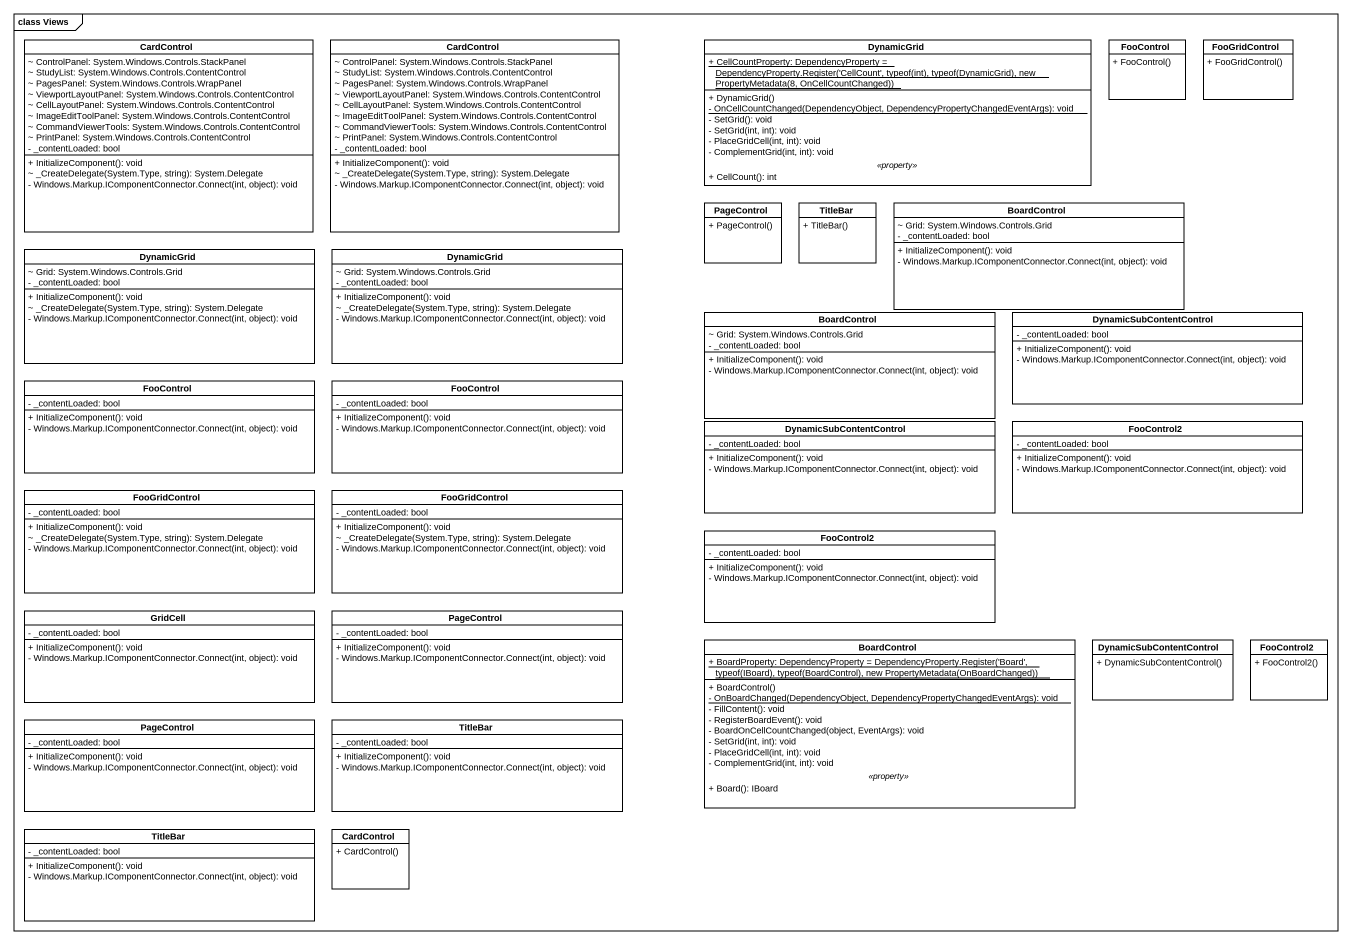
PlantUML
@startuml
mainframe class Views
hide circle
hide empty members
skinparam classAttributeIconSize 0
class CardControl {
  ~ ControlPanel: System.Windows.Controls.StackPanel
  ~ StudyList: System.Windows.Controls.ContentControl
  ~ PagesPanel: System.Windows.Controls.WrapPanel
  ~ ViewportLayoutPanel: System.Windows.Controls.ContentControl
  ~ CellLayoutPanel: System.Windows.Controls.ContentControl
  ~ ImageEditToolPanel: System.Windows.Controls.ContentControl
  ~ CommandViewerTools: System.Windows.Controls.ContentControl
  ~ PrintPanel: System.Windows.Controls.ContentControl
  - _contentLoaded: bool
  + InitializeComponent(): void
  ~ _CreateDelegate(System.Type, string): System.Delegate
  - Windows.Markup.IComponentConnector.Connect(int, object): void
}
class "CardControl" as CardControl_2 {
  ~ ControlPanel: System.Windows.Controls.StackPanel
  ~ StudyList: System.Windows.Controls.ContentControl
  ~ PagesPanel: System.Windows.Controls.WrapPanel
  ~ ViewportLayoutPanel: System.Windows.Controls.ContentControl
  ~ CellLayoutPanel: System.Windows.Controls.ContentControl
  ~ ImageEditToolPanel: System.Windows.Controls.ContentControl
  ~ CommandViewerTools: System.Windows.Controls.ContentControl
  ~ PrintPanel: System.Windows.Controls.ContentControl
  - _contentLoaded: bool
  + InitializeComponent(): void
  ~ _CreateDelegate(System.Type, string): System.Delegate
  - Windows.Markup.IComponentConnector.Connect(int, object): void
}
class DynamicGrid {
  {static} {field} + CellCountProperty: DependencyProperty = DependencyProperty.Register('CellCount', typeof(int), typeof(DynamicGrid), new PropertyMetadata(8, OnCellCountChanged))
  --
  + DynamicGrid()
  {static} - OnCellCountChanged(DependencyObject, DependencyPropertyChangedEventArgs): void
  - SetGrid(): void
  - SetGrid(int, int): void
  - PlaceGridCell(int, int): void
  - ComplementGrid(int, int): void
  .. <<property>> ..
  + CellCount(): int
}
class FooControl {
  + FooControl()
}
class FooGridControl {
  + FooGridControl()
}
class PageControl {
  + PageControl()
}
class TitleBar {
  + TitleBar()
}
class BoardControl {
  ~ Grid: System.Windows.Controls.Grid
  - _contentLoaded: bool
  + InitializeComponent(): void
  - Windows.Markup.IComponentConnector.Connect(int, object): void
}
class "DynamicGrid" as DynamicGrid_2 {
  ~ Grid: System.Windows.Controls.Grid
  - _contentLoaded: bool
  + InitializeComponent(): void
  ~ _CreateDelegate(System.Type, string): System.Delegate
  - Windows.Markup.IComponentConnector.Connect(int, object): void
}
class "DynamicGrid" as DynamicGrid_3 {
  ~ Grid: System.Windows.Controls.Grid
  - _contentLoaded: bool
  + InitializeComponent(): void
  ~ _CreateDelegate(System.Type, string): System.Delegate
  - Windows.Markup.IComponentConnector.Connect(int, object): void
}
class "BoardControl" as BoardControl_2 {
  ~ Grid: System.Windows.Controls.Grid
  - _contentLoaded: bool
  + InitializeComponent(): void
  - Windows.Markup.IComponentConnector.Connect(int, object): void
}
class DynamicSubContentControl {
  - _contentLoaded: bool
  + InitializeComponent(): void
  - Windows.Markup.IComponentConnector.Connect(int, object): void
}
class "FooControl" as FooControl_2 {
  - _contentLoaded: bool
  + InitializeComponent(): void
  - Windows.Markup.IComponentConnector.Connect(int, object): void
}
class "FooControl" as FooControl_3 {
  - _contentLoaded: bool
  + InitializeComponent(): void
  - Windows.Markup.IComponentConnector.Connect(int, object): void
}
class "DynamicSubContentControl" as DynamicSubContentControl_2 {
  - _contentLoaded: bool
  + InitializeComponent(): void
  - Windows.Markup.IComponentConnector.Connect(int, object): void
}
class FooControl2 {
  - _contentLoaded: bool
  + InitializeComponent(): void
  - Windows.Markup.IComponentConnector.Connect(int, object): void
}
class "FooGridControl" as FooGridControl_2 {
  - _contentLoaded: bool
  + InitializeComponent(): void
  ~ _CreateDelegate(System.Type, string): System.Delegate
  - Windows.Markup.IComponentConnector.Connect(int, object): void
}
class "FooGridControl" as FooGridControl_3 {
  - _contentLoaded: bool
  + InitializeComponent(): void
  ~ _CreateDelegate(System.Type, string): System.Delegate
  - Windows.Markup.IComponentConnector.Connect(int, object): void
}
class "FooControl2" as FooControl2_2 {
  - _contentLoaded: bool
  + InitializeComponent(): void
  - Windows.Markup.IComponentConnector.Connect(int, object): void
}
class GridCell {
  - _contentLoaded: bool
  + InitializeComponent(): void
  - Windows.Markup.IComponentConnector.Connect(int, object): void
}
class "PageControl" as PageControl_2 {
  - _contentLoaded: bool
  + InitializeComponent(): void
  - Windows.Markup.IComponentConnector.Connect(int, object): void
}
class "BoardControl" as BoardControl_3 {
  {static} {field} + BoardProperty: DependencyProperty = DependencyProperty.Register('Board', typeof(IBoard), typeof(BoardControl), new PropertyMetadata(OnBoardChanged))
  --
  + BoardControl()
  {static} - OnBoardChanged(DependencyObject, DependencyPropertyChangedEventArgs): void
  - FillContent(): void
  - RegisterBoardEvent(): void
  - BoardOnCellCountChanged(object, EventArgs): void
  - SetGrid(int, int): void
  - PlaceGridCell(int, int): void
  - ComplementGrid(int, int): void
  .. <<property>> ..
  + Board(): IBoard
}
class "DynamicSubContentControl" as DynamicSubContentControl_3 {
  + DynamicSubContentControl()
}
class "FooControl2" as FooControl2_3 {
  + FooControl2()
}
class "PageControl" as PageControl_3 {
  - _contentLoaded: bool
  + InitializeComponent(): void
  - Windows.Markup.IComponentConnector.Connect(int, object): void
}
class "TitleBar" as TitleBar_2 {
  - _contentLoaded: bool
  + InitializeComponent(): void
  - Windows.Markup.IComponentConnector.Connect(int, object): void
}
class "TitleBar" as TitleBar_3 {
  - _contentLoaded: bool
  + InitializeComponent(): void
  - Windows.Markup.IComponentConnector.Connect(int, object): void
}
class "CardControl" as CardControl_3 {
  + CardControl()
}
@enduml
